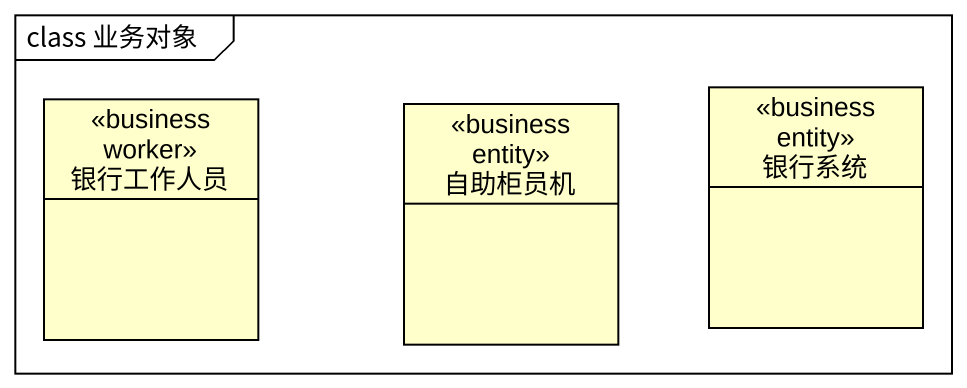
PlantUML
@startuml
mainframe class 业务对象
hide circle
hide empty members
class 银行工作人员 <<business worker>>
class 自助柜员机 <<business entity>>
class 银行系统 <<business entity>>
@enduml
